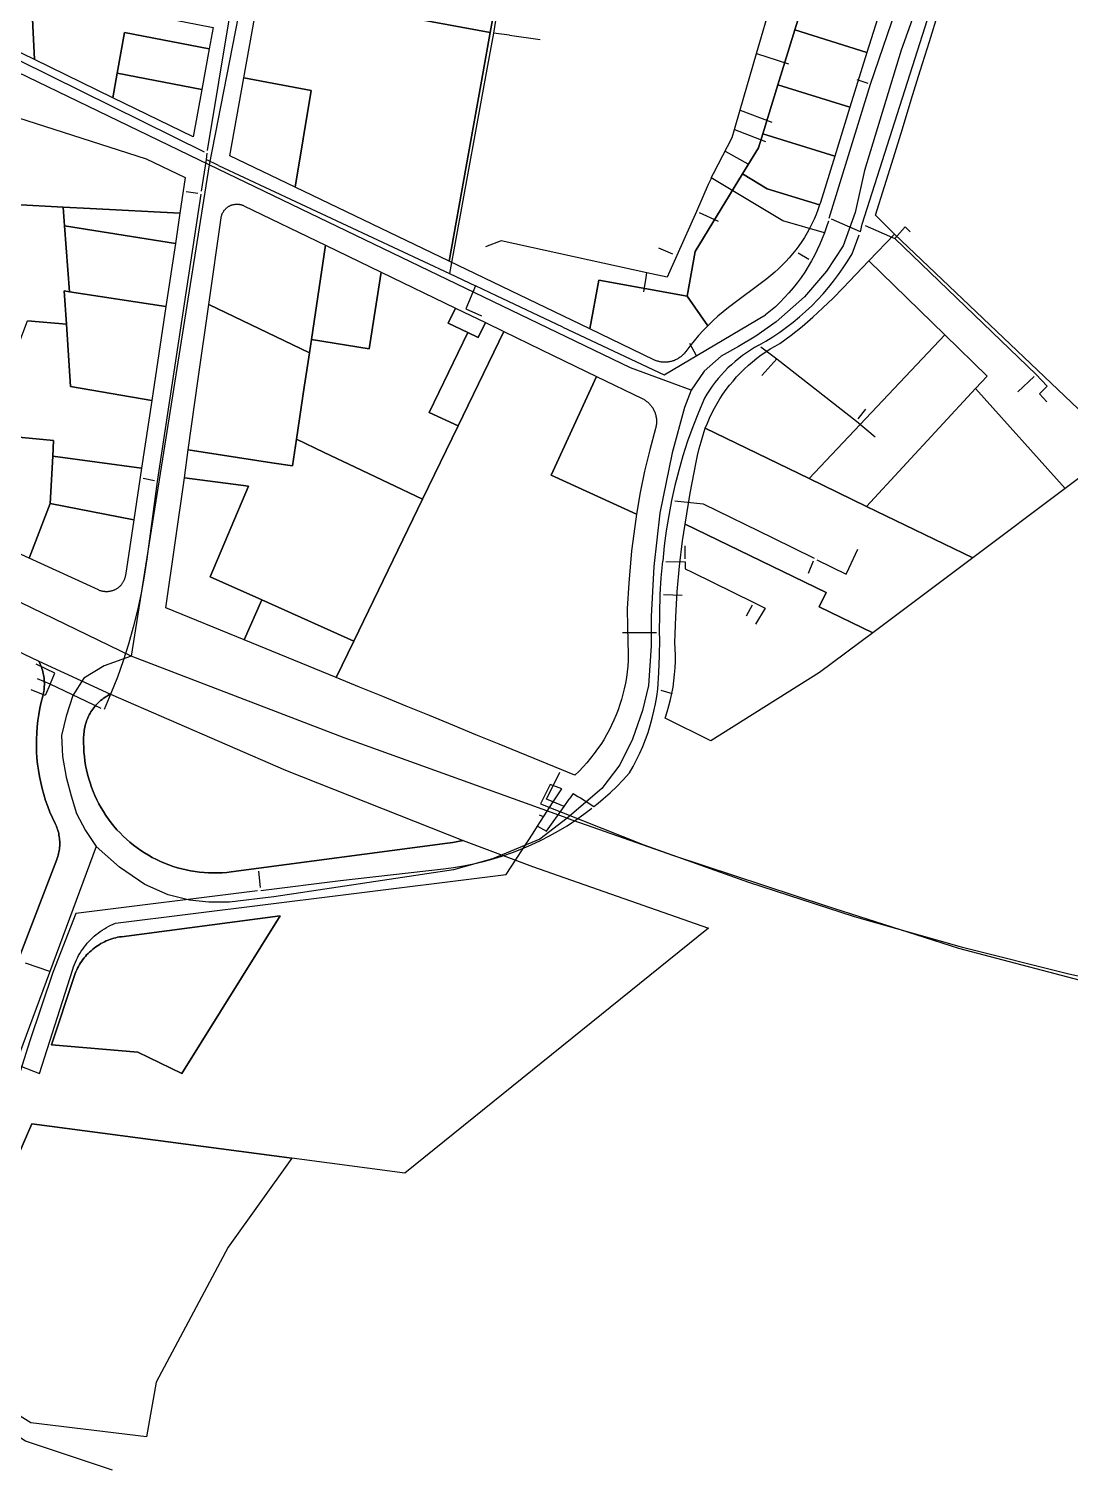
# Model space of a CAD drawing. Extents: x 1876309 to 1899261, y 443723 to 466661.
# Drawn here: x 1895512 to 1897141, y 450583 to 452837 of the extents above; entities that cross this region are included whole.
import ezdxf

# ---------------------------------------------------------------- set-up
doc = ezdxf.new("R2010")
doc.units = 0
doc.header["$MEASUREMENT"] = 0
for name, color, linetype in [('Parcels', 31, 'Continuous'), ('Roads', 7, 'Continuous'), ('Waterlines', 5, 'Continuous')]:
    doc.layers.add(name, color=color, linetype=linetype)

msp = doc.modelspace()

# ---------------------------------------------------------------- linework, layer by layer
at = {"layer": 'Parcels'}
for points in [[(1895328.8, 453337.2), (1895327.8, 453400.3), (1895326, 453497), (1895324.4, 453588), (1895323.1, 453661.4), (1895321.9, 453728.9), (1895320.4, 453817.8), (1895319, 453896.4), (1895536.8, 453831.3), (1895478.3, 453650.4), (1895483, 453555.8), (1895487.9, 453456.7), (1895493.2, 453350), (1895498.8, 453236.6), (1895511.1, 452989.5), (1895521.1, 452788.5), (1895370.8, 452861.8), (1895335.8, 452942), (1895334.8, 452999.3), (1895333.6, 453065.9), (1895332.4, 453133.5), (1895331.2, 453203.8), (1895330.1, 453267.1), (1895328.8, 453337.2)], [(1896263.4, 452994.9), (1896241, 452870.6), (1896233.9, 452830.7), (1896012.7, 452871.8), (1896021.7, 452926), (1895883.3, 452951.7), (1895970.7, 453439.2), (1896331.6, 453375.3), (1896313.8, 453275.9), (1896295.4, 453173.4), (1896263.4, 452994.9)], [(1896263.4, 452994.9), (1896381.4, 452973.5), (1896451.3, 452960.9), (1896542.1, 452944.4), (1896555.8, 453020.1), (1896688.5, 452996.1), (1896873.6, 452961.8), (1896850, 452885.9), (1896737.3, 452920.9), (1896710.6, 452834.9), (1896683.9, 452749), (1896660.2, 452672.6), (1896653.4, 452650.6), (1896628.7, 452610), (1896554.8, 452488.4), (1896542.2, 452418.6), (1896403.7, 452443.7), (1896389.8, 452367.4), (1896169.8, 452473.2), (1896222.9, 452769.2), (1896233.9, 452830.7), (1896241, 452870.6), (1896263.4, 452994.9)], [(1895521.1, 452788.5), (1895511.1, 452989.5), (1895685.1, 452958), (1895675.8, 452907.2), (1895710.2, 452856.4), (1895800.6, 452839), (1895794.5, 452805.5), (1895662.1, 452831.1), (1895650.5, 452767.1), (1895643.5, 452728.8), (1895521.1, 452788.5)], [(1896233.9, 452830.7), (1896222.9, 452769.2), (1896169.8, 452473.2), (1895928.9, 452588.9), (1895954, 452740.2), (1895848.8, 452759.8), (1895883.3, 452951.7), (1896021.7, 452926), (1896012.7, 452871.8), (1896233.9, 452830.7)], [(1896850, 452885.9), (1896823.3, 452799.9), (1896710.6, 452834.9), (1896737.3, 452920.9), (1896850, 452885.9)], [(1896796.6, 452714), (1896683.9, 452749), (1896710.6, 452834.9), (1896823.3, 452799.9), (1896796.6, 452714)], [(1895782.9, 452741.6), (1895650.5, 452767.1), (1895662.1, 452831.1), (1895794.5, 452805.5), (1895782.9, 452741.6)], [(1895650.5, 452767.1), (1895782.9, 452741.6), (1895769.5, 452667.8), (1895643.5, 452728.8), (1895650.5, 452767.1)], [(1895848.8, 452759.8), (1895954, 452740.2), (1895928.9, 452588.9), (1895827, 452637.9), (1895848.8, 452759.8)], [(1896796.6, 452714), (1896772.9, 452637.6), (1896660.2, 452672.6), (1896683.9, 452749), (1896796.6, 452714)], [(1895748.6, 452548.5), (1895608.1, 452555.6), (1895566.1, 452557.8), (1895490.2, 452561.7), (1895485.8, 452621.6), (1895479.8, 452702.6), (1895695.8, 452633.6), (1895757, 452604.2), (1895748.6, 452548.5)], [(1896749.1, 452561.2), (1896667, 452586.7), (1896628.7, 452610), (1896653.4, 452650.6), (1896660.2, 452672.6), (1896772.9, 452637.6), (1896750.4, 452565.1), (1896749.1, 452561.2)], [(1896628.7, 452610), (1896667, 452586.7), (1896749.1, 452561.2), (1896746.5, 452553.7), (1896743.6, 452546.2), (1896740.5, 452538.9), (1896737.1, 452531.6), (1896733.5, 452524.5), (1896729.7, 452517.5), (1896725.6, 452510.6), (1896721.2, 452503.9), (1896716.7, 452497.3), (1896711.9, 452490.9), (1896707, 452484.6), (1896701.8, 452478.5), (1896696.4, 452472.6), (1896690.8, 452466.9), (1896685.1, 452461.3), (1896679.1, 452456), (1896673, 452450.8), (1896666.7, 452445.9), (1896606.9, 452400.7), (1896598.4, 452394), (1896590.1, 452387.1), (1896582.1, 452379.9), (1896574.3, 452372.4), (1896542.2, 452418.6), (1896554.8, 452488.4), (1896628.7, 452610)], [(1895951.2, 452329.8), (1895793.9, 452405.4), (1895813.1, 452541), (1895813.2, 452541.9), (1895813.4, 452542.7), (1895813.6, 452543.6), (1895813.8, 452544.4), (1895814.1, 452545.2), (1895814.4, 452546.1), (1895814.7, 452546.9), (1895815, 452547.7), (1895815.4, 452548.5), (1895815.8, 452549.2), (1895816.2, 452550), (1895816.6, 452550.7), (1895817.1, 452551.5), (1895817.6, 452552.2), (1895818.1, 452552.9), (1895818.7, 452553.6), (1895819.3, 452554.2), (1895819.9, 452554.8), (1895820.5, 452555.5), (1895821.1, 452556.1), (1895821.8, 452556.6), (1895822.4, 452557.2), (1895823.1, 452557.7), (1895823.8, 452558.2), (1895824.6, 452558.7), (1895825.3, 452559.1), (1895826.1, 452559.6), (1895826.9, 452559.9), (1895827.6, 452560.3), (1895828.4, 452560.7), (1895829.3, 452561), (1895830.1, 452561.3), (1895830.9, 452561.5), (1895831.8, 452561.7), (1895832.6, 452561.9), (1895833.5, 452562.1), (1895834.3, 452562.2), (1895835.2, 452562.3), (1895836.1, 452562.4), (1895836.9, 452562.5), (1895837.8, 452562.5), (1895838.7, 452562.5), (1895839.5, 452562.4), (1895840.4, 452562.4), (1895841.3, 452562.3), (1895842.1, 452562.1), (1895843, 452562), (1895843.8, 452561.8), (1895844.7, 452561.5), (1895845.5, 452561.3), (1895846.3, 452561), (1895847.1, 452560.7), (1895847.9, 452560.4), (1895848.7, 452560), (1895976.2, 452498.3), (1895954.3, 452350.6), (1895951.2, 452329.8)], [(1895568.3, 452528.5), (1895566.1, 452557.8), (1895608.1, 452555.6), (1895748.6, 452548.5), (1895741.5, 452501.2), (1895568.3, 452528.5)], [(1895726.6, 452402.2), (1895576, 452425.5), (1895568.3, 452528.5), (1895741.5, 452501.2), (1895726.6, 452402.2)], [(1895954.3, 452350.6), (1895976.2, 452498.3), (1896063.3, 452456.2), (1896044.8, 452336), (1895954.3, 452350.6)], [(1897133.5, 452118), (1896993.2, 452274.1), (1897011.2, 452293.6), (1896945, 452357.9), (1896826, 452473.6), (1896866.3, 452515.8), (1897217.7, 452181.2), (1897133.5, 452118)], [(1896826, 452473.6), (1896945, 452357.9), (1896732.8, 452133.4), (1896570.4, 452212.1), (1896573.6, 452220.1), (1896577, 452228), (1896580.7, 452235.8), (1896584.7, 452243.4), (1896588.9, 452250.9), (1896593.4, 452258.2), (1896598.1, 452265.4), (1896603.1, 452272.4), (1896608.3, 452279.2), (1896613.8, 452285.9), (1896619.4, 452292.3), (1896625.3, 452298.6), (1896631.4, 452304.6), (1896637.8, 452310.5), (1896644.3, 452316.1), (1896651, 452321.5), (1896657.9, 452326.6), (1896664.9, 452331.5), (1896672.1, 452336.2), (1896679.5, 452340.6), (1896687, 452344.7), (1896704.6, 452357.8), (1896721.7, 452371.4), (1896738.4, 452385.5), (1896754.5, 452400.2), (1896770.2, 452415.5), (1896785.4, 452431.2), (1896826, 452473.6)], [(1896198.9, 452361.7), (1896138.3, 452236.7), (1896183.7, 452215.7), (1896128.2, 452101), (1896022.8, 452151.1), (1895974.4, 452174.2), (1895931.2, 452194.7), (1895943.2, 452276.2), (1895947.2, 452303), (1895951.2, 452329.8), (1895954.3, 452350.6), (1896044.8, 452336), (1896063.3, 452456.2), (1896179.6, 452399.9), (1896168.3, 452376.5), (1896198.9, 452361.7)], [(1895571.1, 452374.7), (1895567.7, 452426.8), (1895576, 452425.5), (1895726.6, 452402.2), (1895704.5, 452255.2), (1895577.6, 452277.3), (1895571.1, 452374.7)], [(1896542.2, 452418.6), (1896574.3, 452372.4), (1896566.9, 452364.7), (1896559.7, 452356.9), (1896552.8, 452348.8), (1896546.1, 452340.4), (1896539.8, 452331.9), (1896538.9, 452330.8), (1896538, 452329.7), (1896537.1, 452328.6), (1896536.2, 452327.6), (1896535.2, 452326.6), (1896534.2, 452325.7), (1896533.1, 452324.7), (1896532.1, 452323.8), (1896531, 452323), (1896529.8, 452322.2), (1896528.6, 452321.4), (1896527.5, 452320.7), (1896526.2, 452320), (1896525, 452319.4), (1896523.7, 452318.8), (1896522.4, 452318.2), (1896521.1, 452317.7), (1896519.8, 452317.3), (1896518.5, 452316.9), (1896517.2, 452316.5), (1896515.8, 452316.2), (1896514.4, 452315.9), (1896513, 452315.7), (1896511.7, 452315.5), (1896510.3, 452315.4), (1896508.9, 452315.3), (1896507.5, 452315.2), (1896506.1, 452315.3), (1896504.7, 452315.3), (1896503.3, 452315.4), (1896501.9, 452315.6), (1896500.5, 452315.8), (1896499.2, 452316.1), (1896497.8, 452316.4), (1896496.5, 452316.7), (1896495.1, 452317.1), (1896493.8, 452317.6), (1896492.5, 452318.1), (1896491.2, 452318.6), (1896489.9, 452319.2), (1896389.8, 452367.4), (1896403.7, 452443.7), (1896542.2, 452418.6)], [(1895931.2, 452194.7), (1895925, 452153), (1895892.3, 452158), (1895761.8, 452178.2), (1895777.4, 452289.1), (1895793.9, 452405.4), (1895951.2, 452329.8), (1895947.2, 452303), (1895943.2, 452276.2), (1895931.2, 452194.7)], [(1896198.9, 452361.7), (1896168.3, 452376.5), (1896179.6, 452399.9), (1896226.4, 452377.3), (1896215.1, 452353.9), (1896198.9, 452361.7)], [(1895571.1, 452374.7), (1895577.6, 452277.3), (1895704.5, 452255.2), (1895688.6, 452149.8), (1895549.8, 452168.4), (1895551, 452192.8), (1895491.1, 452198.5), (1895446.9, 452212), (1895510.2, 452379.9), (1895571.1, 452374.7)], [(1896462.8, 452077.5), (1896455.7, 452024.2), (1896455.2, 452020.5), (1896450.7, 451969.8), (1896448.3, 451930.2), (1896448.7, 451901), (1896450, 451858), (1896449.7, 451849), (1896449.1, 451840.1), (1896448.2, 451831.2), (1896447, 451822.3), (1896445.4, 451813.5), (1896443.7, 451804.7), (1896441.6, 451796.3), (1896439.3, 451788), (1896436.8, 451779.8), (1896434, 451771.7), (1896430.9, 451763.6), (1896427.5, 451755.7), (1896423.9, 451747.8), (1896420, 451740.1), (1896415.9, 451732.5), (1896411.5, 451725), (1896406.9, 451717.7), (1896402, 451710.5), (1896396.7, 451703.2), (1896391.1, 451696), (1896385.3, 451689), (1896379.2, 451682.3), (1896372.9, 451675.7), (1896366.4, 451669.4), (1896248.1, 451717.8), (1896211.7, 451732.8), (1896175.3, 451747.7), (1896138.9, 451762.6), (1896102.5, 451777.5), (1896066, 451792.4), (1896029.7, 451807.3), (1895993.2, 451822.2), (1896020.8, 451879.1), (1896128.2, 452101), (1896183.7, 452215.7), (1896255.2, 452363.3), (1896332.5, 452325.9), (1896400.1, 452293.2), (1896329.1, 452138.9), (1896462.8, 452077.5)], [(1896198.9, 452361.7), (1896215.1, 452353.9), (1896226.4, 452377.3), (1896255.2, 452363.3), (1896183.7, 452215.7), (1896138.3, 452236.7), (1896198.9, 452361.7)], [(1896732.8, 452133.4), (1896945, 452357.9), (1897011.2, 452293.6), (1896993.2, 452274.1), (1896822.8, 452089.8), (1896732.8, 452133.4)], [(1896462.8, 452077.5), (1896329.1, 452138.9), (1896400.1, 452293.2), (1896471.6, 452258.6), (1896472.9, 452257.9), (1896474.1, 452257.3), (1896475.3, 452256.5), (1896476.5, 452255.8), (1896477.6, 452255), (1896478.7, 452254.1), (1896479.8, 452253.3), (1896480.9, 452252.3), (1896481.9, 452251.4), (1896482.9, 452250.4), (1896483.9, 452249.4), (1896484.8, 452248.3), (1896485.7, 452247.2), (1896486.5, 452246.1), (1896487.3, 452245), (1896488.1, 452243.8), (1896488.8, 452242.6), (1896489.5, 452241.4), (1896490.1, 452240.2), (1896490.7, 452238.9), (1896491.3, 452237.6), (1896491.8, 452236.3), (1896492.2, 452235), (1896492.6, 452233.6), (1896493, 452232.3), (1896493.3, 452230.9), (1896493.6, 452229.6), (1896493.8, 452228.2), (1896494, 452226.8), (1896494.1, 452225.4), (1896494.2, 452224), (1896494.2, 452222.6), (1896494.2, 452221.2), (1896494.1, 452219.8), (1896494, 452218.4), (1896493.8, 452217), (1896493.6, 452215.6), (1896493.3, 452214.3), (1896493, 452212.9), (1896492.6, 452211.5), (1896483.5, 452178.4), (1896475.5, 452145), (1896468.6, 452111.3), (1896462.8, 452077.5)], [(1897133.5, 452118), (1896988.8, 452009.3), (1896822.8, 452089.8), (1896993.2, 452274.1), (1897133.5, 452118)], [(1895446.9, 452212), (1895491.1, 452198.5), (1895551, 452192.8), (1895549.8, 452168.4), (1895545.9, 452094.5), (1895513, 452008.7), (1895179.3, 452161.5), (1895212.3, 452236.1), (1895223.9, 452239.7), (1895235.4, 452243.6), (1895246.7, 452247.9), (1895257.9, 452252.6), (1895268.9, 452257.6), (1895279.8, 452263), (1895446.9, 452212)], [(1896538.8, 452062), (1896546.9, 452110.5), (1896556, 452158.8), (1896558.2, 452169.6), (1896560.8, 452180.4), (1896563.7, 452191), (1896566.9, 452201.6), (1896570.4, 452212.1), (1896732.8, 452133.4), (1896822.8, 452089.8), (1896988.8, 452009.3), (1896832.2, 451892.2), (1896748.6, 451932.7), (1896759.5, 451955.2), (1896538.8, 452062)], [(1896128.2, 452101), (1896020.8, 451879.1), (1895876.6, 451943.5), (1895795.9, 451979.6), (1895856.1, 452121.5), (1895755.6, 452134.3), (1895761.8, 452178.2), (1895892.3, 452158), (1895925, 452153), (1895931.2, 452194.7), (1895974.4, 452174.2), (1896022.8, 452151.1), (1896128.2, 452101)], [(1895549.8, 452168.4), (1895688.6, 452149.8), (1895676.5, 452068.9), (1895545.9, 452094.5), (1895549.8, 452168.4)], [(1895755.6, 452134.3), (1895856.1, 452121.5), (1895795.9, 451979.6), (1895876.6, 451943.5), (1895849.2, 451881.1), (1895726.8, 451931.2), (1895755.6, 452134.3)], [(1895545.9, 452094.5), (1895676.5, 452068.9), (1895663.4, 451981.9), (1895663.2, 451980.9), (1895663, 451979.9), (1895662.8, 451978.9), (1895662.5, 451977.9), (1895662.2, 451976.9), (1895661.8, 451975.9), (1895661.5, 451974.9), (1895661.1, 451974), (1895660.6, 451973.1), (1895660.1, 451972.1), (1895659.6, 451971.2), (1895659.1, 451970.4), (1895658.5, 451969.5), (1895658, 451968.7), (1895657.3, 451967.8), (1895656.7, 451967), (1895656, 451966.2), (1895655.3, 451965.5), (1895654.6, 451964.8), (1895653.8, 451964.1), (1895653, 451963.4), (1895652.2, 451962.7), (1895651.4, 451962.1), (1895650.6, 451961.5), (1895649.7, 451960.9), (1895648.8, 451960.4), (1895647.9, 451959.9), (1895647, 451959.4), (1895646.1, 451959), (1895645.1, 451958.6), (1895644.2, 451958.2), (1895643.2, 451957.9), (1895642.2, 451957.6), (1895641.2, 451957.3), (1895640.2, 451957), (1895639.2, 451956.8), (1895638.2, 451956.7), (1895637.2, 451956.5), (1895636.1, 451956.4), (1895635.1, 451956.4), (1895634.1, 451956.3), (1895633.1, 451956.3), (1895632, 451956.4), (1895631, 451956.5), (1895630, 451956.6), (1895628.9, 451956.7), (1895627.9, 451956.9), (1895626.9, 451957.1), (1895625.9, 451957.4), (1895624.9, 451957.7), (1895624, 451958), (1895623, 451958.3), (1895622, 451958.7), (1895621.1, 451959.1), (1895513, 452008.7), (1895545.9, 452094.5)], [(1896832.2, 451892.2), (1896748.8, 451829.9), (1896579.1, 451723), (1896507.9, 451758.8), (1896510.9, 451768.3), (1896513.6, 451778), (1896516, 451787.7), (1896518.1, 451797.4), (1896519.9, 451807.3), (1896521.3, 451817.2), (1896522.4, 451827.1), (1896523.2, 451837.1), (1896523.6, 451847.1), (1896523.7, 451857.1), (1896523.5, 451867.1), (1896523, 451877.1), (1896524.2, 451916.9), (1896526.5, 451956.7), (1896530.1, 451996.4), (1896534.8, 452035.9), (1896538.8, 452062), (1896759.5, 451955.2), (1896748.6, 451932.7), (1896832.2, 451892.2)], [(1895876.6, 451943.5), (1896020.8, 451879.1), (1895993.2, 451822.2), (1895849.2, 451881.1), (1895876.6, 451943.5)], [(1896191.5, 451567.4), (1896183.5, 451565.7), (1896175.4, 451564.2), (1896167.2, 451563), (1895828.8, 451518.2), (1895821.8, 451517.4), (1895814.7, 451516.9), (1895807.6, 451516.5), (1895800.6, 451516.5), (1895793.5, 451516.6), (1895786.4, 451517.1), (1895779.4, 451517.7), (1895772.4, 451518.6), (1895765.4, 451519.8), (1895758.5, 451521.2), (1895751.6, 451522.8), (1895744.7, 451524.7), (1895738, 451526.8), (1895731.3, 451529.1), (1895724.7, 451531.7), (1895718.2, 451534.5), (1895711.8, 451537.5), (1895705.5, 451540.7), (1895699.4, 451544.2), (1895693.3, 451547.9), (1895687.4, 451551.7), (1895681.6, 451555.8), (1895676, 451560.1), (1895670.5, 451564.6), (1895665.2, 451569.2), (1895660, 451574), (1895655, 451579.1), (1895650.2, 451584.2), (1895645.5, 451589.6), (1895641.1, 451595.1), (1895636.8, 451600.7), (1895632.8, 451606.5), (1895628.9, 451612.5), (1895625.3, 451618.6), (1895621.9, 451624.7), (1895618.7, 451631), (1895615.7, 451637.5), (1895612.9, 451644), (1895610.4, 451650.6), (1895608.1, 451657.3), (1895606, 451664), (1895604.1, 451670.9), (1895602.5, 451677.7), (1895601.2, 451684.7), (1895600.1, 451691.7), (1895599.2, 451698.7), (1895598.5, 451705.7), (1895598.2, 451712.8), (1895598, 451719.9), (1895598.1, 451727), (1895598.5, 451734), (1895598.7, 451736.6), (1895599, 451739.2), (1895599.4, 451741.8), (1895599.9, 451744.4), (1895600.5, 451746.9), (1895601.1, 451749.4), (1895601.9, 451751.9), (1895602.7, 451754.4), (1895603.6, 451756.8), (1895604.6, 451759.2), (1895605.7, 451761.6), (1895606.9, 451763.9), (1895608.2, 451766.2), (1895609.5, 451768.5), (1895610.9, 451770.7), (1895612.4, 451772.8), (1895614, 451774.9), (1895615.6, 451777), (1895617.3, 451778.9), (1895619.1, 451780.8), (1895620.9, 451782.7), (1895622.8, 451784.5), (1895624.7, 451786.2), (1895626.8, 451787.9), (1895628.8, 451789.5), (1895631, 451791), (1895633.2, 451792.4), (1895635.4, 451793.8), (1895637.7, 451795), (1895640, 451796.2), (1895913.9, 451677.5), (1896191.5, 451567.4)], [(1895905.6, 451449.7), (1895657.5, 451416.9), (1895654.4, 451416.4), (1895651.3, 451415.9), (1895648.2, 451415.2), (1895645.2, 451414.4), (1895642.1, 451413.5), (1895639.2, 451412.5), (1895636.2, 451411.4), (1895633.3, 451410.2), (1895630.5, 451408.9), (1895627.6, 451407.5), (1895624.9, 451406), (1895622.2, 451404.4), (1895619.5, 451402.7), (1895616.9, 451400.9), (1895614.4, 451399), (1895612, 451397.1), (1895609.6, 451395), (1895607.2, 451392.9), (1895605, 451390.7), (1895602.8, 451388.4), (1895600.8, 451386.1), (1895598.8, 451383.6), (1895596.9, 451381.2), (1895595, 451378.6), (1895593.3, 451376), (1895591.7, 451373.3), (1895590.1, 451370.5), (1895588.7, 451367.8), (1895587.3, 451364.9), (1895586.1, 451362), (1895584.9, 451359.1), (1895583.9, 451356.1), (1895547.6, 451247.9), (1895683, 451236.3), (1895751.7, 451203), (1895905.6, 451449.7)], [(1895905.6, 451449.7), (1895751.7, 451203), (1895683, 451236.3), (1895547.6, 451247.9), (1895583.9, 451356.1), (1895584.9, 451359.1), (1895586.1, 451362), (1895587.3, 451364.9), (1895588.7, 451367.8), (1895590.1, 451370.5), (1895591.7, 451373.3), (1895593.3, 451376), (1895595, 451378.6), (1895596.9, 451381.2), (1895598.8, 451383.6), (1895600.8, 451386.1), (1895602.8, 451388.4), (1895605, 451390.7), (1895607.2, 451392.9), (1895609.6, 451395), (1895612, 451397.1), (1895614.4, 451399), (1895616.9, 451400.9), (1895619.5, 451402.7), (1895622.2, 451404.4), (1895624.9, 451406), (1895627.6, 451407.5), (1895630.5, 451408.9), (1895633.3, 451410.2), (1895636.2, 451411.4), (1895639.2, 451412.5), (1895642.1, 451413.5), (1895645.2, 451414.4), (1895648.2, 451415.2), (1895651.3, 451415.9), (1895654.4, 451416.4), (1895657.5, 451416.9), (1895905.6, 451449.7)], [(1895923.5, 451070.3), (1895823.9, 450931.2), (1895711.5, 450720.3), (1895696.2, 450634.7), (1895515.6, 450656.6), (1895357.1, 450755.8), (1895517, 451124.1), (1895923.5, 451070.3)]]:
    msp.add_lwpolyline(points, close=True, dxfattribs=at)
for points in [[(1899197, 452903.4), (1899082, 452820.8), (1898390.6, 452711.3), (1898133.9, 452624.7), (1897863.5, 452488.8), (1897336.4, 452068.2), (1897217.7, 452181.2), (1896866.3, 452515.8), (1896836.7, 452545.2), (1896850.6, 452590), (1896864.6, 452635), (1896878.6, 452680.2), (1896892.6, 452725.5), (1896906.7, 452771), (1896920.9, 452816.7), (1896935.1, 452862.6)], [(1895490.2, 452561.7), (1895566.1, 452557.8), (1895566.1, 452557.8), (1895568.3, 452528.5), (1895576, 452425.5), (1895567.7, 452426.8), (1895571.1, 452374.7), (1895510.2, 452379.9)], [(1895390.8, 451913), (1895527.9, 451848), (1895529.1, 451845.7), (1895530.2, 451843.3), (1895531.2, 451841), (1895532.1, 451838.6), (1895532.9, 451836.1), (1895533.7, 451833.7), (1895534.4, 451831.2), (1895535, 451828.7), (1895535.5, 451826.2), (1895535.9, 451823.6), (1895536.2, 451821.1), (1895536.5, 451818.5), (1895536.6, 451815.9), (1895536.7, 451813.4), (1895536.7, 451810.8), (1895536.6, 451808.2), (1895536.4, 451805.7), (1895536.1, 451803.1), (1895535.7, 451800.6), (1895535.3, 451798), (1895534.7, 451795.5), (1895534.1, 451793), (1895531.7, 451783.6), (1895529.6, 451774.1), (1895527.9, 451764.5), (1895526.5, 451754.8), (1895525.4, 451745.2), (1895524.7, 451735.4), (1895524.3, 451725.7), (1895524.2, 451716), (1895524.5, 451706.2), (1895525.1, 451696.5), (1895526, 451686.8), (1895527.3, 451677.2), (1895528.9, 451667.6), (1895530.9, 451658), (1895533.1, 451648.6), (1895535.7, 451639.2), (1895538.6, 451629.9), (1895541.9, 451620.7), (1895545.4, 451611.6), (1895549.3, 451602.7), (1895553.5, 451593.9), (1895554.5, 451591.7), (1895555.4, 451589.5), (1895556.3, 451587.2), (1895557.1, 451585), (1895557.9, 451582.7), (1895558.5, 451580.3), (1895559.1, 451578), (1895559.5, 451575.6), (1895559.9, 451573.2), (1895560.3, 451570.8), (1895560.5, 451568.4), (1895560.6, 451566), (1895560.7, 451563.6), (1895560.7, 451561.2), (1895560.6, 451558.8), (1895560.4, 451556.4), (1895560.2, 451554), (1895559.8, 451551.6), (1895559.4, 451549.2), (1895558.9, 451546.9), (1895558.3, 451544.5), (1895557.6, 451542.2), (1895556.9, 451539.9), (1895556, 451537.6), (1895445.6, 451251.4)], [(1895445.6, 451251.4), (1895556, 451537.6), (1895556.9, 451539.9), (1895557.6, 451542.2), (1895558.3, 451544.5), (1895558.9, 451546.9), (1895559.4, 451549.2), (1895559.8, 451551.6), (1895560.2, 451554), (1895560.4, 451556.4), (1895560.6, 451558.8), (1895560.7, 451561.2), (1895560.7, 451563.6), (1895560.6, 451566), (1895560.5, 451568.4), (1895560.3, 451570.8), (1895559.9, 451573.2), (1895559.5, 451575.6), (1895559.1, 451578), (1895558.5, 451580.3), (1895557.9, 451582.7), (1895557.1, 451585), (1895556.3, 451587.2), (1895555.4, 451589.5), (1895554.5, 451591.7), (1895553.5, 451593.9), (1895549.3, 451602.7), (1895545.4, 451611.6), (1895541.9, 451620.7), (1895538.6, 451629.9), (1895535.7, 451639.2), (1895533.1, 451648.6), (1895530.9, 451658), (1895528.9, 451667.6), (1895527.3, 451677.2), (1895526, 451686.8), (1895525.1, 451696.5), (1895524.5, 451706.2), (1895524.2, 451716), (1895524.3, 451725.7), (1895524.7, 451735.4), (1895525.4, 451745.2), (1895526.5, 451754.8), (1895527.9, 451764.5), (1895529.6, 451774.1), (1895531.7, 451783.6), (1895534.1, 451793), (1895534.7, 451795.5), (1895535.3, 451798), (1895535.7, 451800.6), (1895536.1, 451803.1), (1895536.4, 451805.7), (1895536.6, 451808.2), (1895536.7, 451810.8), (1895536.7, 451813.4), (1895536.6, 451815.9), (1895536.5, 451818.5), (1895536.2, 451821.1), (1895535.9, 451823.6), (1895535.5, 451826.2), (1895535, 451828.7), (1895534.4, 451831.2), (1895533.7, 451833.7), (1895532.9, 451836.1), (1895532.1, 451838.6), (1895531.2, 451841), (1895530.2, 451843.3), (1895529.1, 451845.7), (1895527.9, 451848), (1895640, 451796.2), (1895637.7, 451795), (1895635.4, 451793.8), (1895633.2, 451792.4), (1895631, 451791), (1895628.8, 451789.5), (1895626.8, 451787.9), (1895624.7, 451786.2), (1895622.8, 451784.5), (1895620.9, 451782.7), (1895619.1, 451780.8), (1895617.3, 451778.9), (1895615.6, 451777), (1895614, 451774.9), (1895612.4, 451772.8), (1895610.9, 451770.7), (1895609.5, 451768.5), (1895608.2, 451766.2), (1895606.9, 451763.9), (1895605.7, 451761.6), (1895604.6, 451759.2), (1895603.6, 451756.8), (1895602.7, 451754.4), (1895601.9, 451751.9), (1895601.1, 451749.4), (1895600.5, 451746.9), (1895599.9, 451744.4), (1895599.4, 451741.8), (1895599, 451739.2), (1895598.7, 451736.6), (1895598.5, 451734), (1895598.1, 451727), (1895598, 451719.9), (1895598.2, 451712.8), (1895598.5, 451705.7), (1895599.2, 451698.7), (1895600.1, 451691.7), (1895601.2, 451684.7), (1895602.5, 451677.7), (1895604.1, 451670.9), (1895606, 451664), (1895608.1, 451657.3), (1895610.4, 451650.6), (1895612.9, 451644), (1895615.7, 451637.5), (1895618.7, 451631), (1895621.9, 451624.7), (1895625.3, 451618.6), (1895628.9, 451612.5), (1895632.8, 451606.5), (1895636.8, 451600.7), (1895641.1, 451595.1), (1895645.5, 451589.6), (1895650.2, 451584.2), (1895655, 451579.1), (1895660, 451574), (1895665.2, 451569.2), (1895670.5, 451564.6), (1895676, 451560.1), (1895681.6, 451555.8), (1895687.4, 451551.7), (1895693.3, 451547.9), (1895699.4, 451544.2), (1895705.5, 451540.7), (1895711.8, 451537.5), (1895718.2, 451534.5), (1895724.7, 451531.7), (1895731.3, 451529.1), (1895738, 451526.8), (1895744.7, 451524.7), (1895751.6, 451522.8), (1895758.5, 451521.2), (1895765.4, 451519.8), (1895772.4, 451518.6), (1895779.4, 451517.7), (1895786.4, 451517.1), (1895793.5, 451516.6), (1895800.6, 451516.5), (1895807.6, 451516.5), (1895814.7, 451516.9), (1895821.8, 451517.4), (1895828.8, 451518.2), (1896167.2, 451563), (1896175.4, 451564.2), (1896183.5, 451565.7), (1896191.5, 451567.4), (1896300.3, 451526.7), (1896575.5, 451430.1), (1896100.3, 451046.9), (1895923.5, 451070.3), (1895517, 451124.1), (1895357.1, 450755.8)]]:
    msp.add_lwpolyline(points, dxfattribs=at)
at = {"layer": 'Roads'}
for q in [(1895181.8, 452919.3), (1895672.4, 451855.8)]:
    msp.add_line((1895794.5, 452624.1), q, dxfattribs=at)
for points in [[(1895996.2, 453726.5), (1895984.3, 453663.5), (1895840, 452856.2), (1895794.5, 452624.1)], [(1896963.3, 453045.2), (1896876.7, 452803.3), (1896819.4, 452615.2), (1896804.9, 452549.6), (1896786.1, 452497.3), (1896759.8, 452457.9), (1896725.7, 452417.3), (1896681.3, 452378.5), (1896649.6, 452355.9), (1896622.2, 452340.1), (1896595.3, 452324.7), (1896568.7, 452301.5), (1896548.2, 452271.4)], [(1896548.2, 452271.4), (1896453.2, 452306.5), (1895794.5, 452624.1)], [(1895672.4, 451855.8), (1895604.7, 451888.5), (1894427.2, 452459.4)], [(1896548.2, 452271.4), (1896537.7, 452244.4), (1896518.6, 452173.7), (1896499.5, 452079.2), (1896490, 451995.6), (1896485.9, 451917.5), (1896485.8, 451871.5), (1896481.8, 451809.8), (1896472, 451770.6), (1896456.3, 451726), (1896436.6, 451685.7), (1896408.6, 451648.7), (1896354.5, 451602.4)], [(1895672.4, 451855.8), (1895630, 451840.6), (1895598.6, 451821.1), (1895581.1, 451794.3), (1895570.6, 451761.7), (1895563.6, 451731.5), (1895564.8, 451698.9), (1895570.6, 451666.3), (1895578.8, 451637.2), (1895586.9, 451609.3), (1895600.9, 451582.9), (1895617.8, 451558.1)], [(1896354.5, 451602.4), (1896005.8, 451727.8), (1895672.4, 451855.8)], [(1896354.5, 451602.4), (1896311.8, 451569.2), (1896237.6, 451538.5), (1896176.8, 451521.4), (1895895.5, 451479), (1895826.3, 451470.8), (1895794.1, 451470.8), (1895763.8, 451474.2), (1895730.1, 451482.4), (1895694, 451498.7), (1895654.4, 451525.4), (1895617.8, 451558.1)], [(1896354.5, 451602.4), (1896520.7, 451543.9), (1896757.7, 451465.4), (1896966.6, 451398.8), (1897196.4, 451338.3)], [(1895617.8, 451558.1), (1895465.9, 451149.5), (1895457.5, 451124.3), (1895446.2, 451101), (1895426.4, 451075.6), (1895404.5, 451059.4), (1895379.8, 451046.7), (1895353, 451037.5)], [(1895643.1, 450582.6), (1895507.4, 450627.8), (1895333.9, 450741.6)]]:
    msp.add_lwpolyline(points, dxfattribs=at)
at = {"layer": 'Waterlines', "color": 5}
for p, q in [((1896268.7, 453019.8), (1896239, 452830)), ((1896829, 452750), (1896924.9, 453033.7)), ((1896650.6, 452798.3), (1896675, 452882.2)), ((1895791.8, 452646.5), (1895827.5, 452859.9)), ((1896239, 452830), (1896229.8, 452779.4)), ((1896264.1, 452826.6), (1896239, 452830)), ((1896264.1, 452826.6), (1896312, 452820)), ((1896625, 452709.8), (1896650.6, 452798.3)), ((1896650.6, 452798.3), (1896700.8, 452782)), ((1896229.8, 452779.4), (1896170.4, 452453.9)), ((1896764.2, 452540.4), (1896829, 452750)), ((1896825.4, 452751.2), (1896808, 452757.1)), ((1896616.1, 452679.1), (1896625, 452709.8)), ((1896624.9, 452709.5), (1896674.3, 452690.6)), ((1896616.1, 452679.1), (1896622.9, 452676.5)), ((1896622.9, 452676.5), (1896664.5, 452660.7)), ((1895789.5, 452632.1), (1895782, 452582.6)), ((1895791, 452642), (1895789.5, 452632.1)), ((1895808.9, 452622.7), (1895789.5, 452632.1)), ((1896601.5, 452645.6), (1896636.8, 452625.4)), ((1895808.9, 452622.7), (1896170.4, 452453.9)), ((1896579.7, 452603.4), (1896583.2, 452610.2)), ((1896575.1, 452593.1), (1896556.4, 452551.1)), ((1896579.4, 452602.7), (1896575.1, 452593.1)), ((1895781.3, 452578.1), (1895713, 452129)), ((1895776.5, 452578.9), (1895758.2, 452582)), ((1896556.4, 452551.1), (1896525.7, 452482.2)), ((1896561, 452549.5), (1896590.3, 452536.1)), ((1896813, 452519), (1896767.7, 452538.9)), ((1896813, 452519), (1896816, 452531)), ((1896820.4, 452529.1), (1896867, 452509)), ((1896251.2, 452504.9), (1896226.4, 452495.8)), ((1896867, 452509), (1897088, 452296)), ((1896519.8, 452484.4), (1896497.8, 452493.6)), ((1896732.4, 452476.1), (1896715.7, 452485.8)), ((1896170.4, 452453.9), (1896211, 452435)), ((1896478.5, 452455.3), (1896477.3, 452447.8)), ((1896211, 452435), (1896196, 452399)), ((1896244, 452419), (1896211, 452435)), ((1896477.3, 452447.8), (1896473.6, 452425.3)), ((1896347.6, 452370.3), (1896244, 452419)), ((1896196, 452399), (1896220.3, 452387.6)), ((1896556.4, 452325.5), (1896546.1, 452344.6)), ((1896657.5, 452339.3), (1896682.1, 452320.5)), ((1896682.1, 452320.5), (1896668.4, 452304.7)), ((1896682.1, 452320.5), (1896806.9, 452223)), ((1896668.4, 452304.7), (1896658.7, 452294.5)), ((1897084.7, 452292.8), (1897059.4, 452268.8)), ((1896809.6, 452226.5), (1896821.4, 452241.9)), ((1896806.9, 452223), (1896836, 452198.7)), ((1895708.8, 452129.8), (1895691, 452133.2)), ((1895713, 452129), (1895697, 452008)), ((1896539, 452007.8), (1896539, 452028)), ((1896675.8, 452040.6), (1896740.8, 452008.6)), ((1896794.9, 451992.5), (1896809, 452023)), ((1896508.9, 452003.9), (1896539, 452003)), ((1896739.1, 452004.3), (1896731.3, 451984.7)), ((1896745.1, 452006.5), (1896791, 451984)), ((1896549.8, 451986.7), (1896646.1, 451939.5)), ((1896791, 451984), (1896794.9, 451992.5)), ((1896499, 451892), (1896500, 451952)), ((1896505, 451951.8), (1896534, 451951)), ((1896643.9, 451935.6), (1896634.4, 451918.3)), ((1896494.1, 451892), (1896441, 451892)), ((1896499.1, 451882), (1896499, 451892)), ((1895545.6, 451811.7), (1895526, 451820)), ((1895625.7, 451774), (1895545.6, 451811.7)), ((1896500.8, 451802.6), (1896518.5, 451797.3)), ((1896364, 451641), (1896357.7, 451632.2)), ((1896349.5, 451620.6), (1896324.9, 451630.8)), ((1896349.5, 451620.6), (1896357.7, 451632.2)), ((1896403.1, 451625.9), (1896410.7, 451632.4)), ((1896317.4, 451604.1), (1896311, 451607)), ((1895871.4, 451519.6), (1895874.4, 451493.9)), ((1895545.4, 451362.6), (1895507.2, 451375.6)), ((1895514, 451254), (1895369.2, 450797.5))]:
    msp.add_line(p, q, dxfattribs=at)
at = {"layer": 'Waterlines', "color": 3}
for p, q in [((1896332.6, 451627.6), (1896346.1, 451648.3)), ((1896364, 451641), (1896371.3, 451636.3)), ((1896317.4, 451604.1), (1896332.6, 451627.6)), ((1896396.3, 451620.4), (1896403.1, 451625.9)), ((1896308, 451589.6), (1896317.4, 451604.1)), ((1896301.1, 451578.9), (1896308, 451589.6)), ((1895550, 451361), (1895514, 451254))]:
    msp.add_line(p, q, dxfattribs=at)
at = {"layer": 'Waterlines', "color": 5}
for points in [[(1896816, 452531), (1896938, 452914), (1896949.3, 452947.8), (1896961.5, 452981.2), (1896974.6, 453014.3), (1896988.6, 453047)], [(1895183.8, 452928.4), (1895256, 452893), (1895262, 452905), (1895322, 452876), (1895329, 452859), (1895482, 452784), (1895498, 452787), (1895786.8, 452644.1)], [(1896583.2, 452610.2), (1896612.5, 452666.8), (1896616.1, 452679.1)], [(1896756.9, 452517.7), (1896691.8, 452536.6), (1896579.7, 452603.4), (1896579.4, 452602.7)], [(1896763, 452536.1), (1896760.1, 452526.9), (1896756.9, 452517.7), (1896753.4, 452508.6), (1896749.6, 452499.7), (1896745.5, 452490.9), (1896741.2, 452482.2), (1896736.5, 452473.7)], [(1896867, 452509), (1896883, 452527), (1896891, 452519)], [(1896479.1, 452455.2), (1896251.3, 452504.9), (1896251.2, 452504.9)], [(1896654, 452342), (1896665.2, 452348.4), (1896676.2, 452355.2), (1896687, 452362.4), (1896697.5, 452370), (1896707.7, 452377.8), (1896717.7, 452386.1), (1896727.4, 452394.6), (1896736.8, 452403.5), (1896745.8, 452412.7), (1896754.6, 452422.2), (1896763, 452432), (1896771.1, 452442.1), (1896778.9, 452452.5), (1896786.3, 452463.1), (1896793.3, 452473.9), (1896800, 452485), (1896811.3, 452514.6)], [(1896525.7, 452482.2), (1896510.6, 452448.3), (1896479.1, 452455.2)], [(1896736.5, 452473.7), (1896731.4, 452464.9), (1896725.9, 452456.3), (1896720.2, 452447.9), (1896714.1, 452439.7), (1896707.8, 452431.7), (1896701.3, 452423.9), (1896694.4, 452416.4), (1896687.3, 452409.1), (1896680, 452402), (1896672.4, 452395.6), (1896664.6, 452389.5)], [(1896347.6, 452370.3), (1896506.2, 452295.8), (1896664.6, 452389.5)], [(1896654, 452342), (1896647.5, 452338.3), (1896641.1, 452334.3), (1896634.8, 452330.1), (1896628.7, 452325.8), (1896622.8, 452321.2), (1896617, 452316.4), (1896611.3, 452311.4), (1896605.9, 452306.3), (1896600.6, 452300.9), (1896595.5, 452295.4), (1896590.6, 452289.7), (1896585.8, 452283.9), (1896581.3, 452277.9), (1896577, 452271.7), (1896572.9, 452265.4), (1896569, 452259), (1896559.6, 452236.9), (1896550.9, 452214.5), (1896542.8, 452191.8), (1896535.5, 452168.9), (1896528.8, 452145.8), (1896522.9, 452122.5), (1896517.7, 452099.1)], [(1897088, 452296), (1897105, 452278), (1897093, 452266), (1897104.6, 452253.6)], [(1896517.7, 452099.1), (1896513.2, 452075.5), (1896509.4, 452051.7), (1896506.3, 452027.9), (1896504, 452004)], [(1896522.6, 452098.6), (1896567, 452094), (1896675.8, 452040.6)], [(1895697, 452008), (1895693, 451980.9), (1895688.1, 451954), (1895682.3, 451927.3), (1895675.7, 451900.8), (1895668.2, 451874.4), (1895659.9, 451848.4), (1895650.8, 451822.6), (1895640.8, 451797.1), (1895630, 451772)], [(1896500, 451952), (1896501.6, 451978), (1896504, 452004)], [(1896539, 452003), (1896539, 451992), (1896549.8, 451986.7)], [(1896646.1, 451939.5), (1896664.1, 451930.5), (1896649.1, 451905.5)], [(1896496, 451804), (1896497.8, 451830), (1896498.8, 451856), (1896499.1, 451882)], [(1895545.6, 451811.7), (1895553, 451829), (1895524, 451843)], [(1895545.6, 451811.7), (1895538, 451794), (1895516, 451803)], [(1896410.7, 451632.4), (1896421.5, 451642), (1896432, 451652), (1896442.2, 451662.4), (1896452, 451673), (1896457.7, 451683.1), (1896463, 451693.4), (1896468, 451703.9), (1896472.6, 451714.5), (1896476.9, 451725.3), (1896480.8, 451736.2), (1896484.3, 451747.3), (1896487.4, 451758.5), (1896490.1, 451769.7), (1896492.5, 451781.1), (1896494.4, 451792.5), (1896496, 451804)], [(1896324.9, 451630.8), (1896322, 451632), (1896343, 451674)], [(1896308, 451589.6), (1896322, 451582), (1896349.5, 451620.6)]]:
    msp.add_lwpolyline(points, dxfattribs=at)
at = {"layer": 'Waterlines', "color": 3}
for points in [[(1896346.1, 451648.3), (1896328, 451655), (1896312.8, 451624.5), (1896474.4, 451560.5), (1896638, 451501.9), (1896803.4, 451448.7), (1896970.5, 451401), (1897139.1, 451358.7), (1897309, 451322), (1897355, 451352), (1897607, 451298)], [(1896346.1, 451648.3), (1896328, 451655), (1896312.8, 451624.5), (1896474.4, 451560.5), (1896638, 451501.9), (1896803.4, 451448.7), (1896970.5, 451401), (1897139.1, 451358.7), (1897309, 451322), (1897355, 451352), (1897607, 451298)], [(1895875, 451489), (1896000, 451505), (1896161, 451523), (1896176.7, 451525), (1896192.4, 451527.6), (1896208, 451530.7), (1896223.4, 451534.4), (1896238.7, 451538.6), (1896253.9, 451543.3), (1896268.9, 451548.5), (1896283.7, 451554.3), (1896298.2, 451560.5), (1896312.6, 451567.3), (1896326.7, 451574.5), (1896340.6, 451582.3), (1896354.2, 451590.5), (1896367.5, 451599.2), (1896380.4, 451608.3), (1896393.1, 451617.9)], [(1896371.3, 451636.3), (1896375, 451634), (1896396.3, 451620.4)], [(1895448, 451234), (1895529, 451203), (1895581, 451366), (1895582.3, 451369.7), (1895583.6, 451373.4), (1895585.1, 451377), (1895586.7, 451380.5), (1895588.5, 451384), (1895590.3, 451387.5), (1895592.3, 451390.8), (1895594.4, 451394.1), (1895596.6, 451397.4), (1895598.9, 451400.5), (1895601.3, 451403.6), (1895603.8, 451406.6), (1895606.4, 451409.5), (1895609.1, 451412.3), (1895612, 451415), (1895614.8, 451417.7), (1895617.8, 451420.2), (1895620.9, 451422.6), (1895624, 451424.9), (1895627.3, 451427.1), (1895630.6, 451429.2), (1895633.9, 451431.2), (1895637.4, 451433.1), (1895640.8, 451434.9), (1895644.4, 451436.5), (1895648, 451438), (1896000, 451482), (1896259, 451514), (1896301.1, 451578.9)], [(1895870.2, 451488.4), (1895586, 451453), (1895550, 451361)]]:
    msp.add_lwpolyline(points, dxfattribs=at)

doc.saveas('drawing.dxf')
